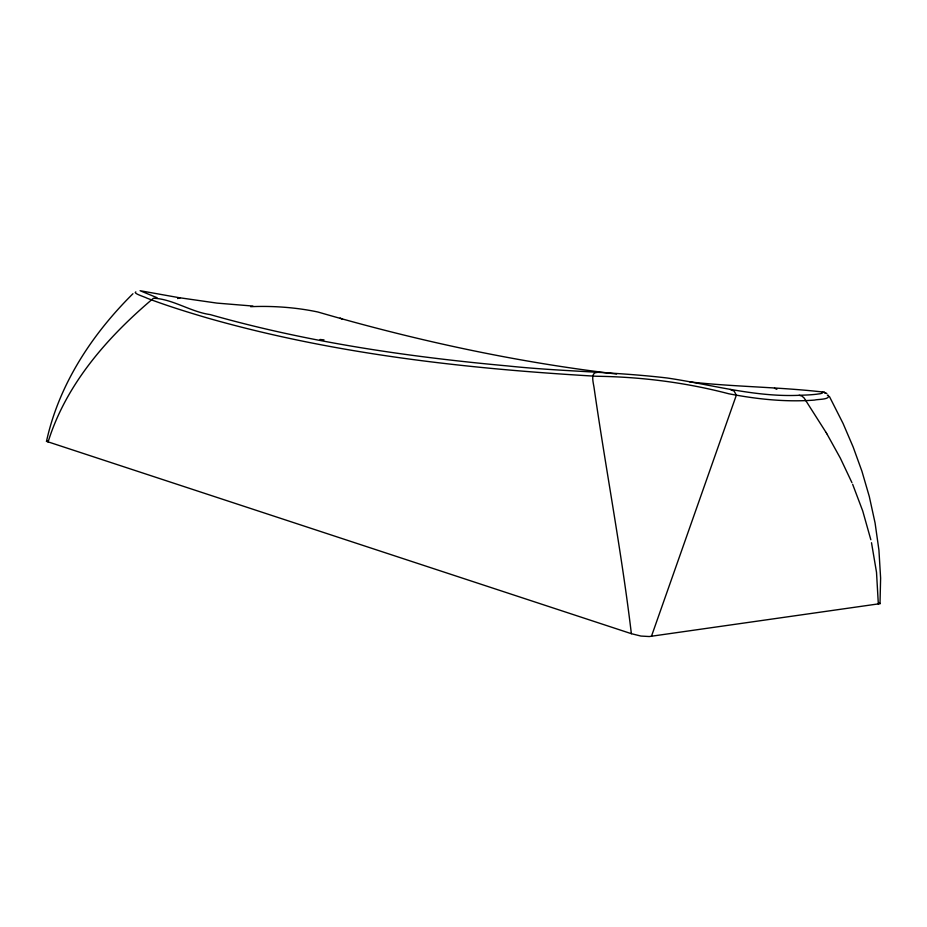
<?xml version="1.0" encoding="UTF-8"?>
<svg xmlns="http://www.w3.org/2000/svg" width="927" height="927" viewBox="0 0 927 927"><rect width="100%" height="100%" fill="white"/><g stroke="black" fill="none" stroke-linecap="round" stroke-linejoin="round"><path stroke-width="1.39" d="M135.817 291.889C132.422 293.291 145.099 296.988 147.115 298.239C166.814 305.713 186.976 311.959 207.173 317.915C333.732 354.056 465.319 368.656 596.362 376.258C641.102 376.849 685.528 382.445 728.831 393.778C756.977 399.178 785.899 402.306 814.543 400.082C817.753 399.097 830.314 399.827 828.332 395.423M47.694 440.8L46.385 441.31L631.368 633.686L640.951 636.061L649.306 636.536L880.001 603.662L880.615 578.112L878.923 550.117L875.076 522.955L869.306 496.548L861.936 471.264L853.164 447.034L843.106 423.546L829.387 396.443M46.582 440.985C59.004 384.369 92.155 334.137 132.943 293.732M48.065 442.098C66.026 383.963 107.799 336.768 153.465 298.239C172.306 298.842 191.032 311.993 210.128 314.577C307.08 342.167 407.243 356.756 507.475 365.922C560.638 371.553 614.242 371.692 667.324 378.019C711.855 384.589 755.714 397.637 801.218 395.215C807.15 395.029 813.106 394.775 818.981 393.894C820.21 393.894 824.949 392.77 821.554 391.866C777.823 386.965 733.605 386.814 689.827 381.924M651.449 636.316L736.328 395.238L734.207 391.148L730.314 389.491M880.001 603.662L879.271 602.666M250.638 306.686C272.492 305.736 296.061 307.37 317.891 312.005C415.655 340.394 515.412 362.109 616.582 374.033M177.625 298.564L179.629 297.752L216.953 303.106L252.909 306.061M774.485 388.204L776.838 389.328M340.139 318.019L342.631 319.34M799.12 395.261L801.89 396.026L804.126 397.984L826.003 432.364M320.012 339.479L324.01 339.885M180.128 297.868L140.093 290.719L157.045 297.706M827.313 395.087L828.112 395.331M597.336 372.457C589.781 372.109 593.674 383.732 594.195 388.587C605.98 470.383 621.565 551.6 631.368 633.686M824.103 392.364L826.861 393.523M822.481 391.854L825.54 392.805L823.836 392.26M826.05 432.457L826.861 433.813M826.988 434.021L840.372 458.205L851.936 482.654M852.655 484.323L862.724 510.962L870.835 539.734M871.507 542.724L876.513 572.318L878.344 604.172"/></g></svg>
